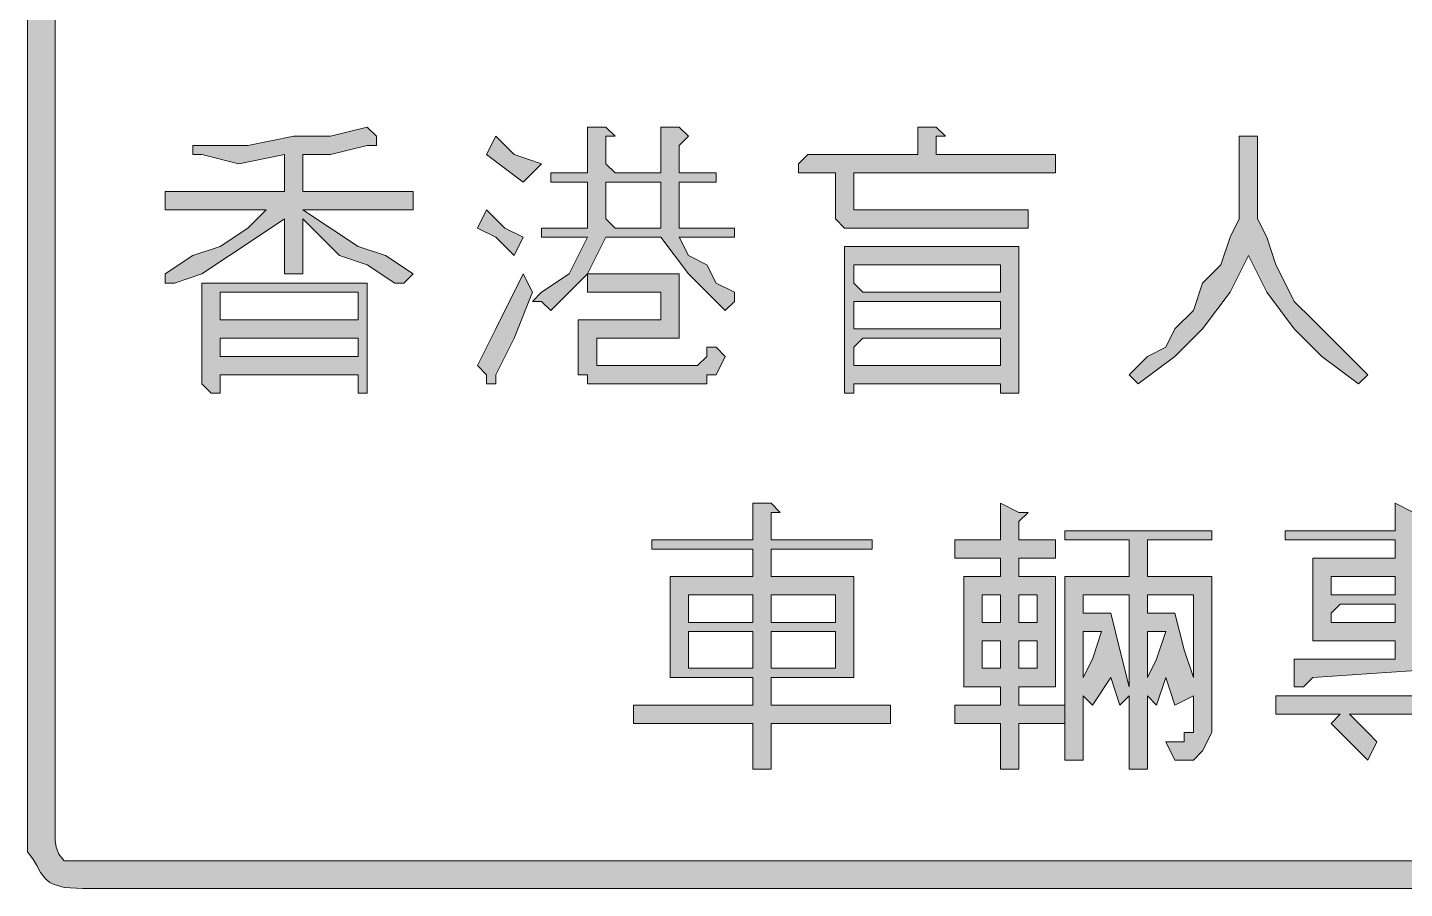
# Model space of a CAD drawing. Header units: metres. Extents: x 124 to 442, y 6 to 263.
# Drawn here: x 124.4 to 304.4, y 6.5 to 119.1 of the extents above; entities that cross this region are included whole.
import ezdxf

# ---------------------------------------------------------------- set-up
doc = ezdxf.new("R2010")
doc.units = ezdxf.units.M
doc.layers.add('FILL_BLACK_000000', color=7, linetype='Continuous', true_color=0x000000)

msp = doc.modelspace()

# ---------------------------------------------------------------- hatches: boundary and pattern name
at = {"layer": 'FILL_BLACK_000000', "true_color": 0x000000}
h = msp.add_hatch(color=7, dxfattribs=at)
h.dxf.hatch_style = 1
h.paths.add_polyline_path([(437.61, 262.98), (438.28, 262.69), (438.92, 262.27), (439.51, 261.67), (440.01, 260.88), (440.8, 260.38), (441.4, 259.79), (441.82, 259.15), (442.11, 258.48), (442.37, 257.17), (442.41, 256.08), (442.41, 13.68), (442.41, 12.48), (442.41, 11.28), (442.2, 10.38), (441.66, 9.48), (440.01, 7.68), (439.51, 7.28), (438.92, 6.99), (437.61, 6.63), (435.21, 6.48), (131.61, 6.48), (129.21, 6.63), (127.9, 6.99), (127.31, 7.28), (126.81, 7.68), (126.1, 8.58), (125.61, 9.48), (125.12, 10.38), (124.41, 11.28), (124.41, 13.68), (124.41, 256.08), (124.45, 257.17), (124.71, 258.48), (125, 259.15), (125.42, 259.79), (126.02, 260.38), (126.81, 260.88), (127.31, 261.67), (127.9, 262.27), (128.54, 262.69), (129.21, 262.98), (130.52, 263.24), (131.61, 263.28), (435.21, 263.28), (436.3, 263.24), (437.61, 262.98)])
h.paths.add_polyline_path([(128.16, 11.88), (128.52, 10.98), (129.21, 10.08), (131.61, 10.08), (435.21, 10.08), (437.61, 10.08), (438.3, 10.98), (438.66, 11.88), (438.79, 12.78), (438.81, 13.68), (438.81, 256.08), (438.75, 256.92), (438.58, 257.65), (438.3, 258.27), (437.91, 258.78), (437.4, 259.17), (436.78, 259.45), (436.05, 259.62), (435.21, 259.68), (131.61, 259.68), (130.73, 259.66), (129.96, 259.53), (129.42, 259.17), (129.26, 258.88), (129.21, 258.48), (128.81, 258.43), (128.52, 258.27), (128.16, 257.73), (128.03, 256.96), (128.01, 256.08), (128.01, 13.68), (128.03, 12.78), (128.16, 11.88)], flags=16)
h = msp.add_hatch(color=7, dxfattribs=at)
h.dxf.hatch_style = 1
h.paths.add_polyline_path([(167.61, 90.48), (171.21, 89.28), (174.81, 86.88), (173.61, 85.68), (172.41, 85.68), (168.81, 88.08), (165.21, 89.28), (162.81, 91.68), (160.41, 94.08), (160.41, 86.88), (158.01, 86.88), (158.01, 94.08), (154.41, 91.68), (150.81, 89.28), (147.21, 86.88), (143.61, 85.68), (142.41, 85.68), (142.41, 86.88), (146.01, 89.28), (149.61, 90.48), (153.21, 92.88), (155.61, 95.28), (142.41, 95.28), (142.41, 97.68), (158.01, 97.68), (158.01, 102.48), (152.01, 101.28), (147.21, 102.48), (146.01, 102.48), (146.01, 103.68), (147.21, 103.68), (153.21, 103.68), (159.21, 104.88), (164.01, 104.88), (168.81, 106.08), (170.01, 104.88), (170.01, 103.68), (168.81, 103.68), (164.01, 102.48), (160.41, 102.48), (160.41, 97.68), (174.81, 97.68), (174.81, 95.28), (160.41, 95.28), (164.01, 92.88), (167.61, 90.48)])
h = msp.add_hatch(color=7, dxfattribs=at)
h.dxf.hatch_style = 1
h.paths.add_polyline_path([(185.61, 104.88), (188.01, 102.48), (191.61, 101.28), (189.21, 98.88), (184.41, 102.48), (185.61, 104.88)])
h = msp.add_hatch(color=7, dxfattribs=at)
h.dxf.hatch_style = 1
h.paths.add_polyline_path([(197.61, 86.88), (192.81, 82.08), (191.61, 83.28), (190.41, 83.28), (191.61, 84.48), (195.21, 86.88), (197.61, 91.68), (191.61, 91.68), (191.61, 92.88), (197.61, 92.88), (197.61, 94.08), (197.61, 98.88), (192.81, 98.88), (192.81, 100.08), (197.61, 100.08), (197.61, 101.28), (197.61, 106.08), (198.81, 106.08), (200.01, 106.08), (201.21, 104.88), (200.01, 104.88), (200.01, 101.28), (201.21, 100.08), (207.21, 100.08), (207.21, 101.28), (207.21, 104.88), (207.21, 106.08), (209.61, 106.08), (210.81, 104.88), (209.61, 103.68), (209.61, 101.28), (209.61, 100.08), (214.41, 100.08), (214.41, 98.88), (209.61, 98.88), (209.61, 94.08), (209.61, 92.88), (216.81, 92.88), (216.81, 91.68), (209.61, 91.68), (210.81, 89.28), (213.21, 88.08), (214.41, 85.68), (216.81, 84.48), (216.81, 83.28), (215.61, 82.08), (210.81, 86.88), (207.21, 91.68), (200.01, 91.68), (197.61, 86.88)])
h.paths.add_polyline_path([(207.21, 94.08), (207.21, 98.88), (201.21, 98.88), (200.01, 98.88), (200.01, 94.08), (201.21, 92.88), (207.21, 92.88), (207.21, 94.08)], flags=16)
h = msp.add_hatch(color=7, dxfattribs=at)
h.dxf.hatch_style = 1
h.paths.add_polyline_path([(258.81, 101.28), (258.81, 100.08), (232.41, 100.08), (232.41, 96.48), (232.41, 95.28), (233.61, 95.28), (234.81, 95.28), (255.21, 95.28), (255.21, 92.88), (254.01, 92.88), (232.41, 92.88), (231.21, 92.88), (230.01, 94.08), (230.01, 95.28), (230.01, 96.48), (230.01, 100.08), (226.41, 100.08), (225.21, 100.08), (225.21, 101.28), (226.41, 102.48), (240.81, 102.48), (240.81, 106.08), (243.21, 106.08), (244.41, 104.88), (243.21, 104.88), (243.21, 102.48), (258.81, 102.48), (258.81, 101.28)])
h = msp.add_hatch(color=7, dxfattribs=at)
h.dxf.hatch_style = 1
h.paths.add_polyline_path([(285.21, 94.08), (286.41, 91.68), (287.61, 88.08), (288.81, 85.68), (290.01, 83.28), (292.41, 80.88), (294.81, 78.48), (297.21, 76.08), (299.61, 73.68), (298.41, 72.48), (293.61, 76.08), (290.01, 79.68), (286.41, 84.48), (284.01, 89.28), (281.61, 84.48), (278.01, 79.68), (274.41, 76.08), (269.61, 72.48), (268.41, 73.68), (270.81, 76.08), (273.21, 77.28), (274.41, 79.68), (276.81, 82.08), (278.01, 85.68), (280.41, 88.08), (281.61, 91.68), (282.81, 94.08), (282.81, 104.88), (285.21, 104.88), (285.21, 103.68), (285.21, 94.08)])
h = msp.add_hatch(color=7, dxfattribs=at)
h.dxf.hatch_style = 1
h.paths.add_polyline_path([(186.81, 92.88), (189.21, 91.68), (188.01, 89.28), (185.61, 91.68), (183.21, 92.88), (184.41, 95.28), (186.81, 92.88)])
h = msp.add_hatch(color=7, dxfattribs=at)
h.dxf.hatch_style = 1
h.paths.add_polyline_path([(251.61, 72.48), (233.61, 72.48), (232.41, 72.48), (232.41, 71.28), (231.21, 71.28), (231.21, 89.28), (231.21, 90.48), (254.01, 90.48), (254.01, 89.28), (254.01, 72.48), (254.01, 71.28), (251.61, 71.28), (251.61, 72.48)])
h.paths.add_polyline_path([(251.61, 74.88), (251.61, 77.28), (251.61, 78.48), (233.61, 78.48), (232.41, 77.28), (232.41, 74.88), (233.61, 74.88), (251.61, 74.88)], flags=16)
h.paths.add_polyline_path([(233.61, 83.28), (232.41, 83.28), (232.41, 79.68), (233.61, 79.68), (251.61, 79.68), (251.61, 83.28), (233.61, 83.28)], flags=16)
h.paths.add_polyline_path([(251.61, 85.68), (251.61, 88.08), (233.61, 88.08), (232.41, 88.08), (232.41, 85.68), (233.61, 84.48), (251.61, 84.48), (251.61, 85.68)], flags=16)
h = msp.add_hatch(color=7, dxfattribs=at)
h.dxf.hatch_style = 1
h.paths.add_polyline_path([(189.21, 86.88), (190.41, 84.48), (188.01, 78.48), (185.61, 73.68), (185.61, 72.48), (184.41, 72.48), (184.41, 73.68), (183.21, 74.88), (185.61, 79.68), (189.21, 86.88)])
h = msp.add_hatch(color=7, dxfattribs=at)
h.dxf.hatch_style = 1
h.paths.add_polyline_path([(209.61, 79.68), (209.61, 78.48), (198.81, 78.48), (198.81, 74.88), (200.01, 74.88), (210.81, 74.88), (212.01, 74.88), (213.21, 76.08), (213.21, 77.28), (214.41, 77.28), (215.61, 76.08), (214.41, 73.68), (213.21, 73.68), (213.21, 72.48), (212.01, 72.48), (200.01, 72.48), (197.61, 72.48), (197.61, 73.68), (196.41, 73.68), (196.41, 76.08), (196.41, 80.88), (207.21, 80.88), (207.21, 84.48), (197.61, 84.48), (197.61, 85.68), (197.61, 86.88), (209.61, 86.88), (209.61, 79.68)])
h = msp.add_hatch(color=7, dxfattribs=at)
h.dxf.hatch_style = 1
h.paths.add_polyline_path([(167.61, 73.68), (166.41, 73.68), (150.81, 73.68), (149.61, 73.68), (149.61, 72.48), (149.61, 71.28), (148.41, 71.28), (147.21, 72.48), (147.21, 85.68), (148.41, 85.68), (168.81, 85.68), (168.81, 71.28), (167.61, 71.28), (167.61, 73.68)])
h.paths.add_polyline_path([(150.81, 76.08), (166.41, 76.08), (167.61, 76.08), (167.61, 78.48), (166.41, 78.48), (150.81, 78.48), (149.61, 78.48), (149.61, 76.08), (150.81, 76.08)], flags=16)
h.paths.add_polyline_path([(167.61, 80.88), (167.61, 84.48), (166.41, 84.48), (150.81, 84.48), (149.61, 84.48), (149.61, 80.88), (150.81, 80.88), (166.41, 80.88), (167.61, 80.88)], flags=16)
h = msp.add_hatch(color=7, dxfattribs=at)
h.dxf.hatch_style = 1
h.paths.add_polyline_path([(204.81, 28.08), (203.61, 28.08), (203.61, 30.48), (204.81, 30.48), (219.21, 30.48), (219.21, 34.08), (208.41, 34.08), (208.41, 47.28), (219.21, 47.28), (219.21, 49.68), (219.21, 50.88), (206.01, 50.88), (206.01, 52.08), (219.21, 52.08), (219.21, 56.88), (221.61, 56.88), (222.81, 55.68), (221.61, 55.68), (221.61, 52.08), (234.81, 52.08), (234.81, 50.88), (221.61, 50.88), (221.61, 49.68), (221.61, 47.28), (232.41, 47.28), (232.41, 34.08), (221.61, 34.08), (221.61, 30.48), (237.21, 30.48), (237.21, 28.08), (221.61, 28.08), (221.61, 22.08), (219.21, 22.08), (219.21, 28.08), (204.81, 28.08)])
h.paths.add_polyline_path([(230.01, 44.88), (221.61, 44.88), (221.61, 41.28), (230.01, 41.28), (230.01, 44.88)], flags=16)
h.paths.add_polyline_path([(221.61, 35.28), (230.01, 35.28), (230.01, 36.48), (230.01, 38.88), (230.01, 40.08), (221.61, 40.08), (221.61, 38.88), (221.61, 36.48), (221.61, 35.28)], flags=16)
h.paths.add_polyline_path([(210.81, 35.28), (219.21, 35.28), (219.21, 36.48), (219.21, 38.88), (219.21, 40.08), (210.81, 40.08), (210.81, 38.88), (210.81, 36.48), (210.81, 35.28)], flags=16)
h.paths.add_polyline_path([(219.21, 44.88), (210.81, 44.88), (210.81, 41.28), (219.21, 41.28), (219.21, 44.88)], flags=16)
h = msp.add_hatch(color=7, dxfattribs=at)
h.dxf.hatch_style = 1
h.paths.add_polyline_path([(246.81, 47.28), (251.61, 47.28), (251.61, 49.68), (245.61, 49.68), (245.61, 52.08), (251.61, 52.08), (251.61, 56.88), (254.01, 55.68), (255.21, 55.68), (254.01, 54.48), (254.01, 52.08), (258.81, 52.08), (258.81, 49.68), (254.01, 49.68), (254.01, 47.28), (258.81, 47.28), (258.81, 32.88), (254.01, 32.88), (254.01, 30.48), (260.01, 30.48), (260.01, 28.08), (254.01, 28.08), (254.01, 22.08), (251.61, 22.08), (251.61, 28.08), (245.61, 28.08), (245.61, 30.48), (251.61, 30.48), (251.61, 32.88), (246.81, 32.88), (246.81, 47.28)])
h.paths.add_polyline_path([(249.21, 35.28), (251.61, 35.28), (251.61, 38.88), (249.21, 38.88), (249.21, 35.28)], flags=16)
h.paths.add_polyline_path([(249.21, 44.88), (249.21, 41.28), (251.61, 41.28), (251.61, 44.88), (249.21, 44.88)], flags=16)
h.paths.add_polyline_path([(256.41, 44.88), (254.01, 44.88), (254.01, 41.28), (256.41, 41.28), (256.41, 44.88)], flags=16)
h.paths.add_polyline_path([(256.41, 38.88), (254.01, 38.88), (254.01, 35.28), (256.41, 35.28), (256.41, 38.88)], flags=16)
h = msp.add_hatch(color=7, dxfattribs=at)
h.dxf.hatch_style = 1
h.paths.add_polyline_path([(303.21, 49.68), (303.21, 50.88), (303.21, 52.08), (288.81, 52.08), (288.81, 53.28), (303.21, 53.28), (303.21, 56.88), (305.61, 55.68), (305.61, 53.28), (320.01, 53.28), (320.01, 52.08), (305.61, 52.08), (305.61, 50.88), (305.61, 49.68), (315.21, 49.68), (315.21, 40.08), (317.61, 36.48), (318.81, 34.08), (317.61, 32.88), (316.41, 35.28), (312.81, 35.28), (312.81, 31.68), (320.01, 31.68), (320.01, 29.28), (312.81, 29.28), (312.81, 25.68), (311.61, 24.48), (311.61, 23.28), (310.41, 22.08), (309.21, 22.08), (306.81, 22.08), (305.61, 23.28), (305.61, 24.48), (306.81, 24.48), (309.21, 24.48), (309.21, 25.68), (310.41, 25.68), (310.41, 26.88), (310.41, 29.28), (297.21, 29.28), (299.61, 26.88), (300.81, 25.68), (299.61, 23.28), (297.21, 25.68), (294.81, 28.08), (296.01, 29.28), (287.61, 29.28), (287.61, 31.68), (310.41, 31.68), (310.41, 35.28), (292.41, 34.08), (291.21, 32.88), (290.01, 32.88), (290.01, 34.08), (290.01, 36.48), (303.21, 36.48), (303.21, 38.88), (293.61, 38.88), (292.41, 38.88), (292.41, 49.68), (293.61, 49.68), (303.21, 49.68)])
h.paths.add_polyline_path([(305.61, 38.88), (305.61, 36.48), (315.21, 36.48), (314.01, 37.68), (314.01, 38.88), (305.61, 38.88)], flags=16)
h.paths.add_polyline_path([(305.61, 42.48), (305.61, 41.28), (312.81, 41.28), (312.81, 42.48), (312.81, 43.68), (305.61, 43.68), (305.61, 42.48)], flags=16)
h.paths.add_polyline_path([(312.81, 44.88), (312.81, 47.28), (305.61, 47.28), (305.61, 44.88), (312.81, 44.88)], flags=16)
h.paths.add_polyline_path([(294.81, 47.28), (294.81, 44.88), (296.01, 44.88), (303.21, 44.88), (303.21, 47.28), (296.01, 47.28), (294.81, 47.28)], flags=16)
h.paths.add_polyline_path([(303.21, 42.48), (303.21, 43.68), (296.01, 43.68), (294.81, 42.48), (294.81, 41.28), (296.01, 41.28), (303.21, 41.28), (303.21, 42.48)], flags=16)
h = msp.add_hatch(color=7, dxfattribs=at)
h.dxf.hatch_style = 1
h.paths.add_polyline_path([(270.81, 31.68), (270.81, 22.08), (268.41, 22.08), (268.41, 31.68), (267.21, 30.48), (266.01, 34.08), (263.61, 30.48), (262.41, 31.68), (262.41, 23.28), (260.01, 23.28), (260.01, 47.28), (268.41, 47.28), (268.41, 52.08), (260.01, 52.08), (260.01, 53.28), (279.21, 53.28), (279.21, 52.08), (270.81, 52.08), (270.81, 47.28), (279.21, 47.28), (279.21, 26.88), (278.01, 24.48), (276.81, 23.28), (274.41, 23.28), (273.21, 25.68), (274.41, 25.68), (275.61, 25.68), (275.61, 26.88), (276.81, 26.88), (276.81, 28.08), (276.81, 31.68), (274.41, 30.48), (273.21, 34.08), (272.01, 30.48), (270.81, 31.68)])
h.paths.add_polyline_path([(276.81, 34.08), (276.81, 44.88), (270.81, 44.88), (270.81, 42.48), (274.41, 42.48), (275.61, 37.68), (276.81, 34.08)], flags=16)
h.paths.add_polyline_path([(270.81, 34.08), (272.01, 36.48), (273.21, 40.08), (270.81, 40.08), (270.81, 34.08)], flags=16)
h.paths.add_polyline_path([(266.01, 42.48), (267.21, 37.68), (268.41, 32.88), (268.41, 44.88), (262.41, 44.88), (262.41, 42.48), (266.01, 42.48)], flags=16)
h.paths.add_polyline_path([(263.61, 36.48), (264.81, 40.08), (262.41, 40.08), (262.41, 34.08), (263.61, 36.48)], flags=16)

# ---------------------------------------------------------------- linework, layer by layer
at = {"layer": 'FILL_BLACK_000000', "lineweight": 0, "true_color": 0x000000}
for points in [[(435.21, 259.68), (131.61, 259.68), (130.73, 259.66), (129.96, 259.53), (129.42, 259.17), (129.26, 258.88), (129.21, 258.48), (128.81, 258.43), (128.52, 258.27), (128.16, 257.73), (128.03, 256.96), (128.01, 256.08), (128.01, 13.68), (128.03, 12.78), (128.16, 11.88), (128.52, 10.98), (129.21, 10.08), (131.61, 10.08), (435.21, 10.08)], [(435.21, 6.48), (131.61, 6.48), (129.21, 6.63), (127.9, 6.99), (127.31, 7.28), (126.81, 7.68), (126.1, 8.58), (125.61, 9.48), (125.12, 10.38), (124.41, 11.28), (124.41, 13.68), (124.41, 256.08)], [(310.41, 35.28), (292.41, 34.08), (291.21, 32.88), (290.01, 32.88), (290.01, 34.08), (290.01, 36.48), (303.21, 36.48), (303.21, 38.88), (293.61, 38.88), (292.41, 38.88), (292.41, 49.68), (293.61, 49.68), (303.21, 49.68), (303.21, 50.88), (303.21, 52.08), (288.81, 52.08), (288.81, 53.28), (303.21, 53.28), (303.21, 56.88), (305.61, 55.68)], [(310.41, 29.28), (297.21, 29.28), (299.61, 26.88), (300.81, 25.68), (299.61, 23.28), (297.21, 25.68), (294.81, 28.08), (296.01, 29.28), (287.61, 29.28), (287.61, 31.68), (310.41, 31.68)]]:
    msp.add_lwpolyline(points, dxfattribs=at)
for points in [[(167.61, 90.48), (171.21, 89.28), (174.81, 86.88), (173.61, 85.68), (172.41, 85.68), (168.81, 88.08), (165.21, 89.28), (162.81, 91.68), (160.41, 94.08), (160.41, 86.88), (158.01, 86.88), (158.01, 94.08), (154.41, 91.68), (150.81, 89.28), (147.21, 86.88), (143.61, 85.68), (142.41, 85.68), (142.41, 86.88), (146.01, 89.28), (149.61, 90.48), (153.21, 92.88), (155.61, 95.28), (142.41, 95.28), (142.41, 97.68), (158.01, 97.68), (158.01, 102.48), (152.01, 101.28), (147.21, 102.48), (146.01, 102.48), (146.01, 103.68), (147.21, 103.68), (153.21, 103.68), (159.21, 104.88), (164.01, 104.88), (168.81, 106.08), (170.01, 104.88), (170.01, 103.68), (168.81, 103.68), (164.01, 102.48), (160.41, 102.48), (160.41, 97.68), (174.81, 97.68), (174.81, 95.28), (160.41, 95.28), (164.01, 92.88)], [(185.61, 104.88), (188.01, 102.48), (191.61, 101.28), (189.21, 98.88), (184.41, 102.48)], [(197.61, 86.88), (192.81, 82.08), (191.61, 83.28), (190.41, 83.28), (191.61, 84.48), (195.21, 86.88), (197.61, 91.68), (191.61, 91.68), (191.61, 92.88), (197.61, 92.88), (197.61, 94.08), (197.61, 98.88), (192.81, 98.88), (192.81, 100.08), (197.61, 100.08), (197.61, 101.28), (197.61, 106.08), (198.81, 106.08), (200.01, 106.08), (201.21, 104.88), (200.01, 104.88), (200.01, 101.28), (201.21, 100.08), (207.21, 100.08), (207.21, 101.28), (207.21, 104.88), (207.21, 106.08), (209.61, 106.08), (210.81, 104.88), (209.61, 103.68), (209.61, 101.28), (209.61, 100.08), (214.41, 100.08), (214.41, 98.88), (209.61, 98.88), (209.61, 94.08), (209.61, 92.88), (216.81, 92.88), (216.81, 91.68), (209.61, 91.68), (210.81, 89.28), (213.21, 88.08), (214.41, 85.68), (216.81, 84.48), (216.81, 83.28), (215.61, 82.08), (210.81, 86.88), (207.21, 91.68), (200.01, 91.68)], [(258.81, 101.28), (258.81, 100.08), (232.41, 100.08), (232.41, 96.48), (232.41, 95.28), (233.61, 95.28), (234.81, 95.28), (255.21, 95.28), (255.21, 92.88), (254.01, 92.88), (232.41, 92.88), (231.21, 92.88), (230.01, 94.08), (230.01, 95.28), (230.01, 96.48), (230.01, 100.08), (226.41, 100.08), (225.21, 100.08), (225.21, 101.28), (226.41, 102.48), (240.81, 102.48), (240.81, 106.08), (243.21, 106.08), (244.41, 104.88), (243.21, 104.88), (243.21, 102.48), (258.81, 102.48)], [(285.21, 94.08), (286.41, 91.68), (287.61, 88.08), (288.81, 85.68), (290.01, 83.28), (292.41, 80.88), (294.81, 78.48), (297.21, 76.08), (299.61, 73.68), (298.41, 72.48), (293.61, 76.08), (290.01, 79.68), (286.41, 84.48), (284.01, 89.28), (281.61, 84.48), (278.01, 79.68), (274.41, 76.08), (269.61, 72.48), (268.41, 73.68), (270.81, 76.08), (273.21, 77.28), (274.41, 79.68), (276.81, 82.08), (278.01, 85.68), (280.41, 88.08), (281.61, 91.68), (282.81, 94.08), (282.81, 104.88), (285.21, 104.88), (285.21, 103.68)], [(207.21, 94.08), (207.21, 98.88), (201.21, 98.88), (200.01, 98.88), (200.01, 94.08), (201.21, 92.88), (207.21, 92.88)], [(186.81, 92.88), (189.21, 91.68), (188.01, 89.28), (185.61, 91.68), (183.21, 92.88), (184.41, 95.28)], [(251.61, 72.48), (233.61, 72.48), (232.41, 72.48), (232.41, 71.28), (231.21, 71.28), (231.21, 89.28), (231.21, 90.48), (254.01, 90.48), (254.01, 89.28), (254.01, 72.48), (254.01, 71.28), (251.61, 71.28)], [(189.21, 86.88), (190.41, 84.48), (188.01, 78.48), (185.61, 73.68), (185.61, 72.48), (184.41, 72.48), (184.41, 73.68), (183.21, 74.88), (185.61, 79.68)], [(209.61, 79.68), (209.61, 78.48), (198.81, 78.48), (198.81, 74.88), (200.01, 74.88), (210.81, 74.88), (212.01, 74.88), (213.21, 76.08), (213.21, 77.28), (214.41, 77.28), (215.61, 76.08), (214.41, 73.68), (213.21, 73.68), (213.21, 72.48), (212.01, 72.48), (200.01, 72.48), (197.61, 72.48), (197.61, 73.68), (196.41, 73.68), (196.41, 76.08), (196.41, 80.88), (207.21, 80.88), (207.21, 84.48), (197.61, 84.48), (197.61, 85.68), (197.61, 86.88), (209.61, 86.88)], [(251.61, 85.68), (251.61, 88.08), (233.61, 88.08), (232.41, 88.08), (232.41, 85.68), (233.61, 84.48), (251.61, 84.48)], [(167.61, 73.68), (166.41, 73.68), (150.81, 73.68), (149.61, 73.68), (149.61, 72.48), (149.61, 71.28), (148.41, 71.28), (147.21, 72.48), (147.21, 85.68), (148.41, 85.68), (168.81, 85.68), (168.81, 71.28), (167.61, 71.28)], [(167.61, 80.88), (167.61, 84.48), (166.41, 84.48), (150.81, 84.48), (149.61, 84.48), (149.61, 80.88), (150.81, 80.88), (166.41, 80.88)], [(233.61, 83.28), (232.41, 83.28), (232.41, 79.68), (233.61, 79.68), (251.61, 79.68), (251.61, 83.28)], [(150.81, 76.08), (166.41, 76.08), (167.61, 76.08), (167.61, 78.48), (166.41, 78.48), (150.81, 78.48), (149.61, 78.48), (149.61, 76.08)], [(251.61, 74.88), (251.61, 77.28), (251.61, 78.48), (233.61, 78.48), (232.41, 77.28), (232.41, 74.88), (233.61, 74.88)], [(204.81, 28.08), (203.61, 28.08), (203.61, 30.48), (204.81, 30.48), (219.21, 30.48), (219.21, 34.08), (208.41, 34.08), (208.41, 47.28), (219.21, 47.28), (219.21, 49.68), (219.21, 50.88), (206.01, 50.88), (206.01, 52.08), (219.21, 52.08), (219.21, 56.88), (221.61, 56.88), (222.81, 55.68), (221.61, 55.68), (221.61, 52.08), (234.81, 52.08), (234.81, 50.88), (221.61, 50.88), (221.61, 49.68), (221.61, 47.28), (232.41, 47.28), (232.41, 34.08), (221.61, 34.08), (221.61, 30.48), (237.21, 30.48), (237.21, 28.08), (221.61, 28.08), (221.61, 22.08), (219.21, 22.08), (219.21, 28.08)], [(246.81, 47.28), (251.61, 47.28), (251.61, 49.68), (245.61, 49.68), (245.61, 52.08), (251.61, 52.08), (251.61, 56.88), (254.01, 55.68), (255.21, 55.68), (254.01, 54.48), (254.01, 52.08), (258.81, 52.08), (258.81, 49.68), (254.01, 49.68), (254.01, 47.28), (258.81, 47.28), (258.81, 32.88), (254.01, 32.88), (254.01, 30.48), (260.01, 30.48), (260.01, 28.08), (254.01, 28.08), (254.01, 22.08), (251.61, 22.08), (251.61, 28.08), (245.61, 28.08), (245.61, 30.48), (251.61, 30.48), (251.61, 32.88), (246.81, 32.88)], [(270.81, 31.68), (270.81, 22.08), (268.41, 22.08), (268.41, 31.68), (267.21, 30.48), (266.01, 34.08), (263.61, 30.48), (262.41, 31.68), (262.41, 23.28), (260.01, 23.28), (260.01, 47.28), (268.41, 47.28), (268.41, 52.08), (260.01, 52.08), (260.01, 53.28), (279.21, 53.28), (279.21, 52.08), (270.81, 52.08), (270.81, 47.28), (279.21, 47.28), (279.21, 26.88), (278.01, 24.48), (276.81, 23.28), (274.41, 23.28), (273.21, 25.68), (274.41, 25.68), (275.61, 25.68), (275.61, 26.88), (276.81, 26.88), (276.81, 28.08), (276.81, 31.68), (274.41, 30.48), (273.21, 34.08), (272.01, 30.48)], [(294.81, 47.28), (294.81, 44.88), (296.01, 44.88), (303.21, 44.88), (303.21, 47.28), (296.01, 47.28)], [(219.21, 44.88), (210.81, 44.88), (210.81, 41.28), (219.21, 41.28)], [(230.01, 44.88), (221.61, 44.88), (221.61, 41.28), (230.01, 41.28)], [(249.21, 44.88), (249.21, 41.28), (251.61, 41.28), (251.61, 44.88)], [(256.41, 44.88), (254.01, 44.88), (254.01, 41.28), (256.41, 41.28)], [(266.01, 42.48), (267.21, 37.68), (268.41, 32.88), (268.41, 44.88), (262.41, 44.88), (262.41, 42.48)], [(276.81, 34.08), (276.81, 44.88), (270.81, 44.88), (270.81, 42.48), (274.41, 42.48), (275.61, 37.68)], [(303.21, 42.48), (303.21, 43.68), (296.01, 43.68), (294.81, 42.48), (294.81, 41.28), (296.01, 41.28), (303.21, 41.28)], [(210.81, 35.28), (219.21, 35.28), (219.21, 36.48), (219.21, 38.88), (219.21, 40.08), (210.81, 40.08), (210.81, 38.88), (210.81, 36.48)], [(221.61, 35.28), (230.01, 35.28), (230.01, 36.48), (230.01, 38.88), (230.01, 40.08), (221.61, 40.08), (221.61, 38.88), (221.61, 36.48)], [(263.61, 36.48), (264.81, 40.08), (262.41, 40.08), (262.41, 34.08)], [(270.81, 34.08), (272.01, 36.48), (273.21, 40.08), (270.81, 40.08)], [(249.21, 35.28), (251.61, 35.28), (251.61, 38.88), (249.21, 38.88)], [(256.41, 38.88), (254.01, 38.88), (254.01, 35.28), (256.41, 35.28)]]:
    msp.add_lwpolyline(points, close=True, dxfattribs=at)

doc.saveas('drawing.dxf')
